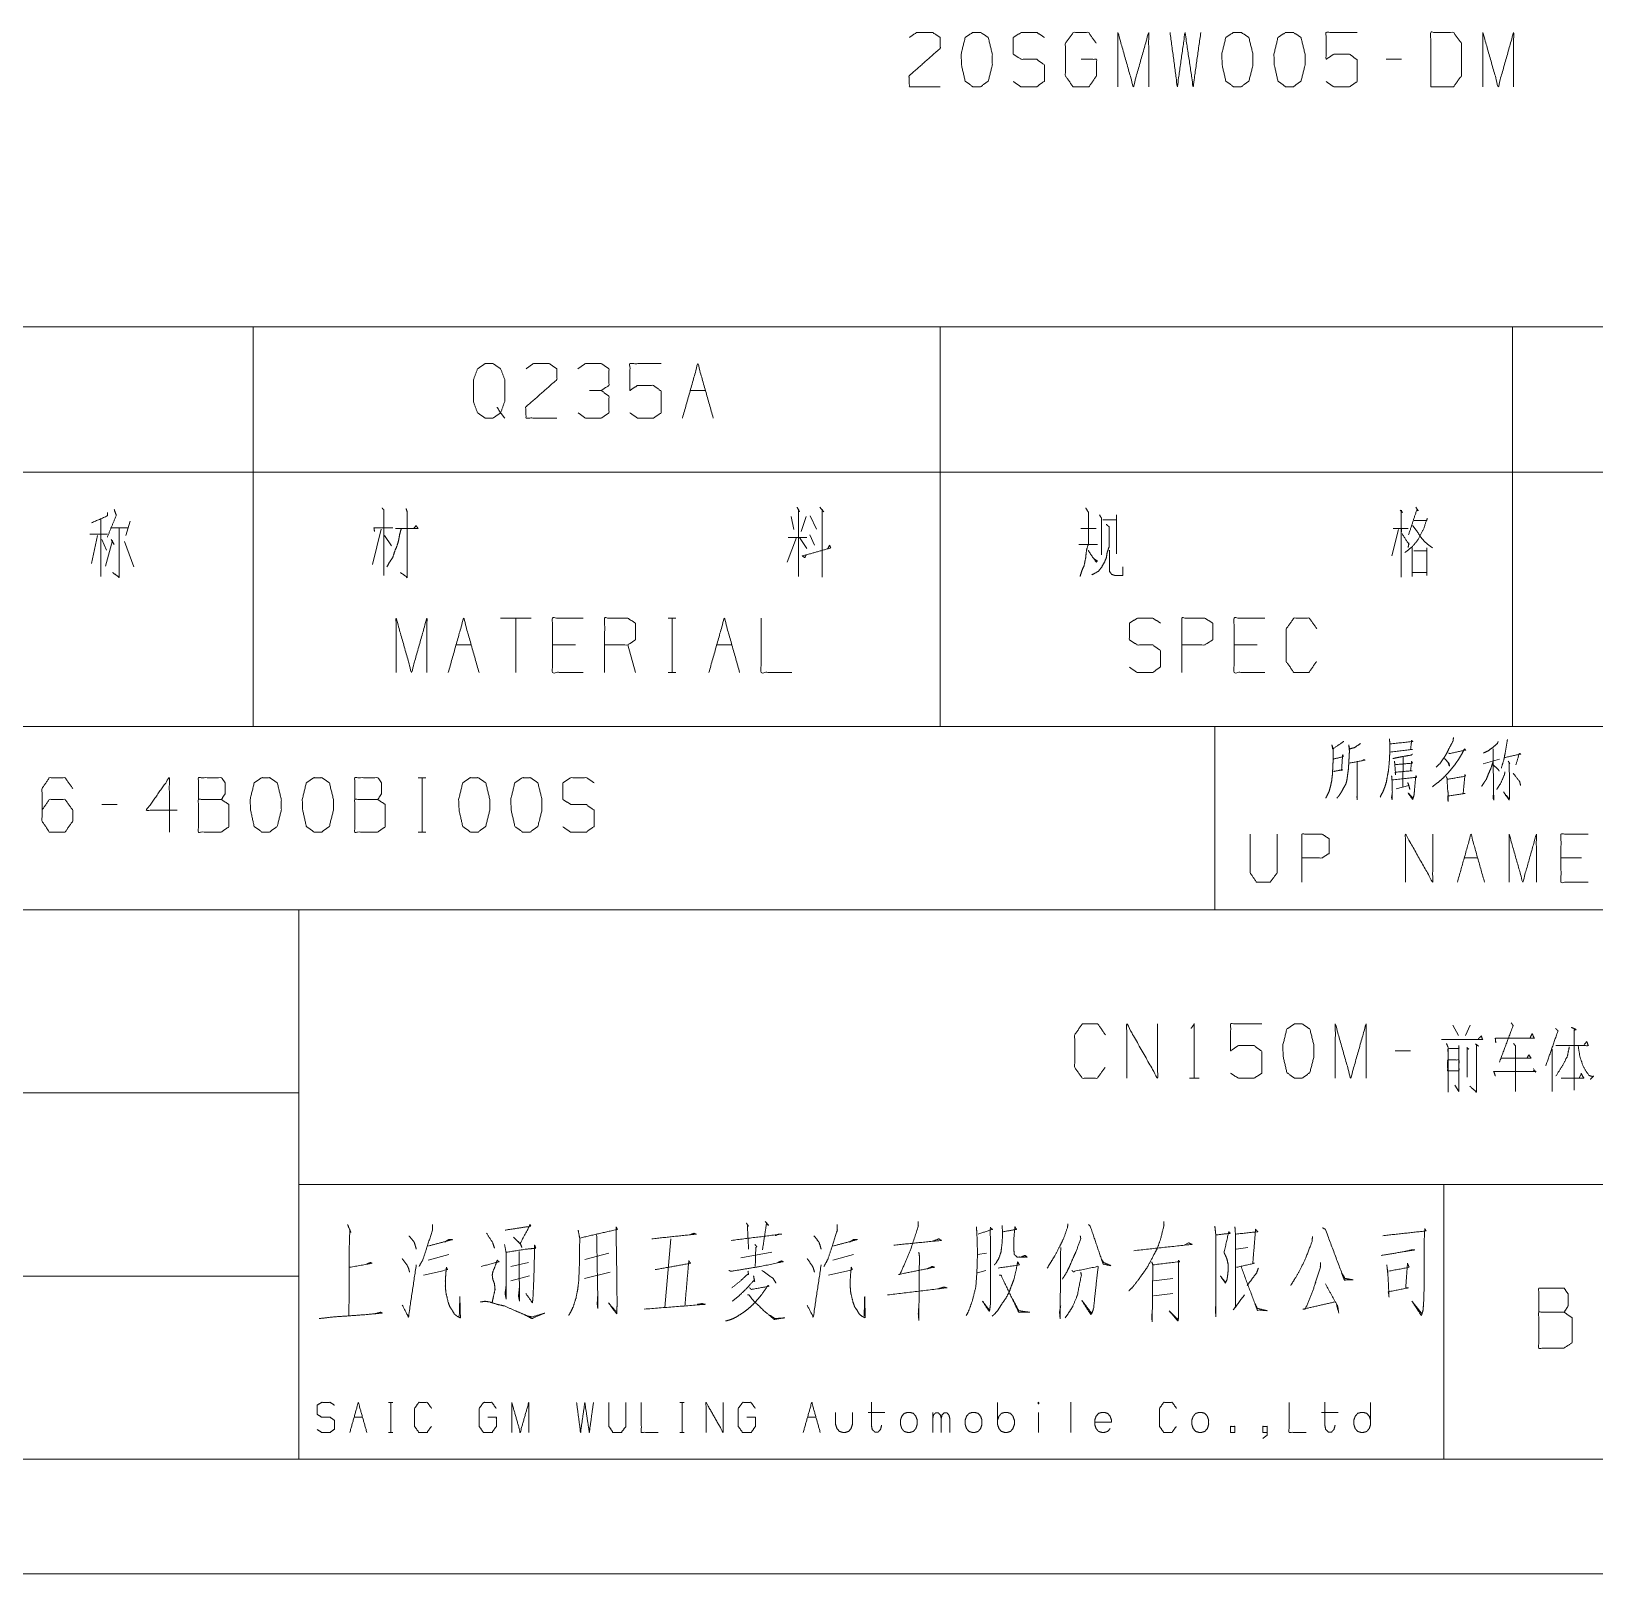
# Paper-space layout 'SHT2' of a CAD drawing. Header units: millimetres. Extents: x 0 to 420, y 0 to 297.
# Drawn here: x 273.3 to 341.6, y 0 to 67.4 of the extents above; entities that cross this region are included whole.
import ezdxf

# ---------------------------------------------------------------- set-up
doc = ezdxf.new("R2010")
doc.units = ezdxf.units.MM
doc.layers.add('101', color=7, linetype='Continuous', true_color=0xffffff)

psp = doc.layouts.new('SHT2')

# ---------------------------------------------------------------- linework, layer by layer
at = {"layer": '101', "color": 72, "linetype": 'Continuous', "lineweight": 18}
for p, q in [((333.158, 66.142), (332.486, 66.142)), ((243, 54.463), (283, 54.463)), ((283, 54.463), (313, 54.463)), ((283, 54.463), (283, 48.113)), ((313, 54.463), (338, 54.463)), ((313, 54.463), (313, 48.113)), ((338, 54.463), (368, 54.463)), ((338, 54.463), (338, 48.113)), ((302.087, 51.675), (302.759, 51.675)), ((243, 48.113), (283, 48.113)), ((283, 48.113), (313, 48.113)), ((283, 48.113), (283, 37)), ((313, 48.113), (313, 37)), ((313, 48.113), (338, 48.113)), ((338, 48.113), (338, 37)), ((338, 48.113), (368, 48.113)), ((276.355, 46.075), (276.355, 43.55)), ((277.627, 45.975), (277.45, 45.35)), ((306.495, 46.175), (306.618, 45.6)), ((307.149, 46.175), (306.936, 45.525)), ((307.325, 46.2), (307.608, 45.625)), ((320.102, 46.025), (320.703, 46.025)), ((320.703, 46.25), (320.703, 44.55)), ((275.877, 45.4), (276.637, 45.4)), ((276.213, 45.35), (275.948, 44.125)), ((276.39, 45.175), (276.602, 44.7)), ((276.867, 45.125), (276.549, 44)), ((276.779, 45.675), (277.557, 45.675)), ((276.796, 45.175), (276.938, 44.95)), ((277.38, 45.075), (277.786, 43.975)), ((288.601, 45.625), (288.212, 44.075)), ((288.742, 45.35), (289.043, 44.9)), ((306.724, 45.25), (306.318, 44.175)), ((306.371, 45.25), (307.184, 45.25)), ((306.866, 45.25), (307.184, 44.775)), ((307.308, 45.375), (307.52, 44.925)), ((319.147, 45.65), (319.819, 45.65)), ((333.018, 45.6), (332.735, 44.45)), ((319.059, 44.95), (319.872, 44.95)), ((295.143, 41.737), (293.8, 41.737)), ((294.472, 41.737), (294.472, 39.362)), ((301.124, 41.737), (301.46, 41.737)), ((301.301, 41.737), (301.301, 39.362)), ((291.859, 40.563), (292.531, 40.563)), ((297.084, 40.563), (296.076, 40.563)), ((299.696, 39.362), (299.36, 40.563)), ((303.242, 40.563), (303.913, 40.563)), ((326.847, 40.563), (325.839, 40.563)), ((301.124, 39.362), (301.46, 39.362)), ((243, 37), (283, 37)), ((283, 37), (313, 37)), ((313, 37), (338, 37)), ((338, 37), (368, 37)), ((333.22, 35.666), (333.204, 34.364)), ((336.715, 35.379), (337.433, 35.578)), ((290.214, 34.767), (290.55, 34.767)), ((290.391, 34.767), (290.391, 32.392)), ((332.923, 34.275), (333.469, 34.43)), ((277.068, 33.592), (276.396, 33.592)), ((290.214, 32.392), (290.55, 32.392)), ((335.887, 31.261), (336.48, 31.261)), ((341.006, 31.261), (340.116, 31.261)), ((335.397, 23.964), (335.645, 23.514)), ((336.157, 23.964), (335.945, 23.514)), ((333.545, 22.839), (332.873, 22.839)), ((339.738, 22.914), (339.738, 21.064)), ((338.999, 21.889), (338.911, 22.064)), ((323.891, 21.639), (324.315, 21.639)), ((335.486, 21.339), (335.662, 21.064)), ((340.993, 21.839), (340.905, 21.639)), ((301.247, 14.626), (300.979, 11.625)), ((323.853, 14.454), (323.658, 14.35)), ((290.64, 13.695), (291.542, 13.936)), ((298.541, 14.005), (297.492, 13.729)), ((304.295, 13.798), (305.661, 14.04)), ((308.319, 13.695), (309.221, 13.936)), ((315.025, 14.005), (314.635, 13.936)), ((326.437, 14.247), (325.925, 14.178)), ((294.249, 13.419), (295.029, 13.591)), ((294.249, 12.798), (295.078, 13.005)), ((297.467, 12.901), (298.589, 13.177)), ((315, 13.246), (314.635, 13.143)), ((323.17, 12.901), (322.316, 12.798)), ((322.316, 12.142), (323.17, 12.246)), ((287.411, 6.836), (287.781, 6.836)), ((288.913, 7.485), (289.098, 7.485)), ((289.01, 7.485), (289.01, 6.174)), ((301.642, 7.485), (301.827, 7.485)), ((301.74, 7.485), (301.74, 6.174)), ((307.212, 6.836), (307.582, 6.836)), ((309.855, 7.043), (310.587, 7.043)), ((312.684, 6.174), (312.684, 7.043)), ((315.512, 6.519), (315.512, 7.485)), ((317.297, 7.043), (317.297, 6.174)), ((318.712, 7.499), (318.712, 6.174)), ((329.656, 7.043), (330.387, 7.043)), ((288.913, 6.174), (289.098, 6.174)), ((301.642, 6.174), (301.827, 6.174))]:
    psp.add_line(p, q, dxfattribs=at)
at = {"layer": '101', "color": 133, "linetype": 'Continuous', "lineweight": 18}
for p, q in [((235, 37), (415, 37)), ((325, 37), (325, 29)), ((235, 29), (415, 29)), ((285, 29), (285, 5)), ((235, 21), (285, 21)), ((285, 17), (394, 17)), ((335, 17), (335, 5)), ((235, 13), (285, 13)), ((25, 5), (415, 5)), ((235, 5), (415, 5)), ((0, 0), (420, 0))]:
    psp.add_line(p, q, dxfattribs=at)
at = {"layer": '101', "color": 72, "linetype": 'Continuous', "lineweight": 18}
for points, knots in [([(311.662, 67.092), (311.98, 67.317), (312.669, 67.317), (313.005, 67.092), (313.005, 66.617), (311.644, 65.417), (311.662, 64.942), (313.005, 64.942)], [0, 0, 0.069691, 0.192976, 0.265274, 0.350227, 0.67474, 0.759752, 1, 1]), ([(314.769, 64.942), (315.105, 65.192), (315.282, 65.892), (315.282, 66.367), (315.105, 67.092), (314.769, 67.317), (314.433, 67.317), (314.097, 67.092), (313.921, 66.367), (313.938, 65.892), (314.097, 65.192), (314.433, 64.942), (314.769, 64.942)], [0, 0, 0.067524, 0.18397, 0.260583, 0.380943, 0.446139, 0.500306, 0.565503, 0.685862, 0.762528, 0.878309, 0.945833, 1, 1]), ([(316.197, 65.167), (316.533, 64.942), (317.222, 64.942), (317.558, 65.192), (317.558, 65.892), (317.222, 66.142), (316.551, 66.142), (316.197, 66.367), (316.197, 67.092), (316.551, 67.317), (317.222, 67.317), (317.558, 67.092)], [0, 0, 0.068037, 0.184056, 0.254519, 0.372335, 0.442798, 0.555842, 0.62637, 0.748394, 0.818922, 0.931966, 1, 1]), ([(319.163, 66.142), (319.835, 66.142), (319.835, 65.417), (319.499, 64.942), (318.809, 64.942), (318.474, 65.417), (318.474, 66.842), (318.827, 67.317), (319.481, 67.317), (319.817, 66.842)], [0, 0, 0.103295, 0.214796, 0.30426, 0.410274, 0.49974, 0.718896, 0.809958, 0.910535, 1, 1]), ([(320.768, 64.942), (320.768, 67.317), (321.439, 64.942), (322.111, 67.317), (322.111, 64.942)], [0, 0, 0.245192, 0.5, 0.754808, 1, 1]), ([(323.044, 67.317), (323.362, 64.942), (323.698, 67.317), (324.052, 64.942), (324.388, 67.317)], [0, 0, 0.249745, 0.499742, 0.750003, 1, 1]), ([(326.151, 64.942), (326.487, 65.192), (326.664, 65.892), (326.664, 66.367), (326.487, 67.092), (326.151, 67.317), (325.816, 67.317), (325.48, 67.092), (325.303, 66.367), (325.321, 65.892), (325.48, 65.192), (325.816, 64.942), (326.151, 64.942)], [0, 0, 0.067524, 0.18397, 0.260583, 0.380943, 0.446139, 0.500306, 0.565503, 0.685862, 0.762528, 0.878309, 0.945833, 1, 1]), ([(328.428, 64.942), (328.764, 65.192), (328.94, 65.892), (328.94, 66.367), (328.764, 67.092), (328.428, 67.317), (328.092, 67.317), (327.756, 67.092), (327.579, 66.367), (327.597, 65.892), (327.756, 65.192), (328.092, 64.942), (328.428, 64.942)], [0, 0, 0.067524, 0.18397, 0.260583, 0.380943, 0.446139, 0.500306, 0.565503, 0.685862, 0.762528, 0.878309, 0.945833, 1, 1]), ([(329.856, 65.167), (330.192, 64.942), (330.881, 64.942), (331.217, 65.167), (331.217, 66.117), (330.881, 66.367), (330.192, 66.367), (329.856, 66.142), (329.856, 67.317), (331.217, 67.317)], [0, 0, 0.062229, 0.168345, 0.230571, 0.376816, 0.441264, 0.547379, 0.609609, 0.79049, 1, 1]), ([(334.427, 64.942), (335.416, 64.942), (335.77, 65.417), (335.77, 66.842), (335.416, 67.317), (334.427, 67.317), (334.427, 64.942)], [0, 0, 0.142134, 0.22716, 0.43179, 0.516817, 0.658951, 1, 1]), ([(336.703, 64.942), (336.703, 67.317), (337.375, 64.942), (338.046, 67.317), (338.046, 64.942)], [0, 0, 0.245192, 0.5, 0.754808, 1, 1]), ([(293.653, 50.95), (293.812, 50.7), (293.476, 50.475), (293.14, 50.475), (292.804, 50.7), (292.628, 51.175), (292.628, 52.15), (292.804, 52.625), (293.14, 52.85), (293.476, 52.85), (293.812, 52.625), (293.989, 52.15), (293.989, 51.2), (293.812, 50.7), (293.989, 50.475)], [0, 0, 0.043279, 0.102317, 0.151367, 0.210407, 0.284429, 0.426831, 0.500853, 0.559894, 0.608944, 0.667982, 0.742004, 0.880755, 0.958211, 1, 1]), ([(294.922, 52.625), (295.24, 52.85), (295.929, 52.85), (296.265, 52.625), (296.265, 52.15), (294.904, 50.95), (294.922, 50.475), (296.265, 50.475)], [0, 0, 0.069691, 0.192979, 0.265274, 0.350227, 0.674741, 0.759752, 1, 1]), ([(298.206, 51.675), (298.542, 51.9), (298.542, 52.625), (298.206, 52.85), (297.516, 52.85), (297.181, 52.625)], [0, 0, 0.153872, 0.429851, 0.583723, 0.846122, 1, 1]), ([(299.457, 50.7), (299.793, 50.475), (300.482, 50.475), (300.818, 50.7), (300.818, 51.65), (300.482, 51.9), (299.793, 51.9), (299.457, 51.675), (299.457, 52.85), (300.818, 52.85)], [0, 0, 0.062229, 0.168345, 0.230571, 0.376816, 0.441264, 0.547379, 0.609609, 0.79049, 1, 1]), ([(297.198, 50.7), (297.516, 50.475), (298.206, 50.475), (298.542, 50.7), (298.542, 51.425), (298.206, 51.675), (297.693, 51.675)], [0, 0, 0.124123, 0.34369, 0.472445, 0.703376, 0.836727, 1, 1]), ([(276.938, 46.475), (277.026, 46.225), (276.637, 45.275)], [0, 0, 0.205285, 1, 1]), ([(288.636, 46.55), (288.707, 46.45), (288.707, 43.6)], [0, 0, 0.041199, 1, 1]), ([(289.679, 46.525), (289.732, 46.375), (289.732, 43.525), (289.432, 43.725)], [0, 0, 0.047209, 0.892896, 1, 1]), ([(306.76, 46.575), (306.866, 46.375), (306.813, 46.45), (306.813, 43.55)], [0, 0, 0.070344, 0.098885, 1, 1]), ([(307.75, 46.575), (307.926, 46.375), (307.856, 46.45), (307.856, 43.525)], [0, 0, 0.081006, 0.11229, 1, 1]), ([(319.359, 46.55), (319.483, 46.35), (319.483, 45), (319.395, 44.7), (319.359, 44.375), (319.289, 44.025), (319.2, 43.825), (319.112, 43.55)], [0, 0, 0.076125, 0.513098, 0.614331, 0.720148, 0.835726, 0.906504, 1, 1]), ([(333.089, 46.45), (333.195, 46.35), (333.142, 46.425), (333.142, 43.525), (333.142, 45.65), (332.788, 45.65), (333.442, 45.65)], [0, 0, 0.023247, 0.037896, 0.500409, 0.839319, 0.895699, 1, 1]), ([(333.778, 46.575), (333.884, 46.425), (333.814, 46.45), (333.46, 45.375)], [0, 0, 0.132126, 0.186059, 1, 1]), ([(276.637, 46.35), (276.637, 46.2), (275.948, 45.9)], [0, 0, 0.166335, 1, 1]), ([(289.22, 45.65), (290.209, 45.65), (290.121, 45.775), (290.015, 45.65)], [0, 0, 0.757413, 0.874554, 1, 1]), ([(320.261, 45.825), (320.385, 45.725), (320.385, 44.85), (320.296, 44.6), (320.261, 44.375), (320.19, 44.2), (320.049, 43.95), (319.907, 43.775), (319.624, 43.625)], [0, 0, 0.062435, 0.405831, 0.509895, 0.599279, 0.673351, 0.786072, 0.874364, 1, 1]), ([(319.96, 46.25), (320.049, 46.1), (320.049, 44.5)], [0, 0, 0.098129, 1, 1]), ([(333.708, 46), (334.255, 46), (334.273, 46.1), (334.114, 45.625), (333.884, 45.175), (333.619, 44.85), (333.301, 44.6)], [0, 0, 0.220966, 0.26192, 0.463932, 0.667691, 0.836831, 1, 1]), ([(333.637, 45.775), (333.814, 45.55), (334.008, 45.25), (334.185, 45.05), (334.503, 44.8)], [0, 0, 0.21756, 0.48939, 0.692342, 1, 1]), ([(277.15, 45.675), (277.15, 43.525), (276.867, 43.725)], [0, 0, 0.861245, 1, 1]), ([(288.3, 45.525), (288.283, 45.675), (289.096, 45.675)], [0, 0, 0.156667, 1, 1]), ([(289.467, 45.625), (289.396, 45.375), (289.361, 45.15), (289.29, 44.9), (289.184, 44.65), (289.096, 44.375), (288.954, 44.175), (288.848, 43.975)], [0, 0, 0.146031, 0.274053, 0.420084, 0.572724, 0.735083, 0.872755, 1, 1]), ([(333.177, 45.425), (333.478, 44.95), (333.478, 45.025), (333.442, 44.825)], [0, 0, 0.668993, 0.75826, 1, 1]), ([(307.149, 44.5), (307.096, 44.375), (306.989, 44.45), (308.227, 44.8), (308.174, 44.925), (308.103, 44.775)], [0, 0, 0.073272, 0.143369, 0.837239, 0.91051, 1, 1]), ([(319.465, 44.7), (319.819, 44.175), (319.872, 44.225), (319.731, 44.325)], [0, 0, 0.720064, 0.802978, 1, 1]), ([(320.402, 44.7), (320.402, 43.775), (320.491, 43.65), (320.632, 43.6), (320.985, 43.6), (320.985, 43.975)], [0, 0, 0.472764, 0.551003, 0.627661, 0.808338, 1, 1]), ([(333.619, 44.8), (333.619, 43.55), (333.619, 43.725), (334.255, 43.725), (334.255, 43.6), (334.255, 44.8), (334.255, 44.675), (333.69, 44.675)], [0, 0, 0.306605, 0.34953, 0.505604, 0.536265, 0.830605, 0.861265, 1, 1]), ([(289.247, 39.362), (289.247, 41.737), (289.919, 39.362), (290.59, 41.737), (290.59, 39.362)], [0, 0, 0.245192, 0.5, 0.754808, 1, 1]), ([(297.42, 39.362), (296.076, 39.362), (296.076, 41.737), (297.42, 41.737)], [0, 0, 0.26539, 0.73461, 1, 1]), ([(298.353, 39.362), (298.353, 41.737), (299.36, 41.737), (299.696, 41.513), (299.696, 40.788), (299.36, 40.563), (298.353, 40.563)], [0, 0, 0.400952, 0.571034, 0.639278, 0.761674, 0.829918, 1, 1]), ([(305.182, 41.737), (305.182, 39.362), (306.526, 39.362)], [0, 0, 0.638733, 1, 1]), ([(321.269, 39.588), (321.604, 39.362), (322.294, 39.362), (322.63, 39.613), (322.63, 40.313), (322.294, 40.563), (321.622, 40.563), (321.269, 40.788), (321.269, 41.513), (321.622, 41.737), (322.294, 41.737), (322.63, 41.513)], [0, 0, 0.068037, 0.184055, 0.25452, 0.372335, 0.4428, 0.555844, 0.626371, 0.748393, 0.81892, 0.931964, 1, 1]), ([(323.563, 39.362), (323.563, 41.737), (324.57, 41.737), (324.906, 41.513), (324.906, 40.788), (324.553, 40.563), (323.563, 40.563)], [0, 0, 0.401147, 0.571311, 0.639588, 0.762044, 0.832821, 1, 1]), ([(327.183, 39.362), (325.839, 39.362), (325.839, 41.737), (327.183, 41.737)], [0, 0, 0.26539, 0.73461, 1, 1]), ([(329.441, 39.838), (329.106, 39.362), (328.452, 39.362), (328.116, 39.838), (328.116, 41.263), (328.452, 41.737), (329.123, 41.737), (329.459, 41.263)], [0, 0, 0.114568, 0.243366, 0.357936, 0.638584, 0.753154, 0.885433, 1, 1]), ([(330.629, 36.351), (330.566, 36.307), (330.145, 36.02), (330.114, 36.196), (330.161, 36.02), (330.161, 35.446), (330.145, 35.092), (330.129, 34.849), (330.098, 34.606), (330.051, 34.386), (329.989, 34.165), (329.911, 34.01), (329.848, 33.878)], [0, 0, 0.024363, 0.186803, 0.243942, 0.302154, 0.485024, 0.597668, 0.675195, 0.753199, 0.825098, 0.89819, 0.953346, 1, 1]), ([(331.363, 36.262), (331.113, 36.086), (330.879, 36.02), (330.847, 36.196), (330.879, 35.931), (330.863, 35.666), (330.847, 35.379), (330.832, 35.136), (330.801, 34.916), (330.769, 34.673), (330.723, 34.496), (330.645, 34.364), (330.566, 34.209), (330.488, 34.077), (330.41, 33.966), (330.332, 33.878)], [0, 0, 0.096319, 0.172937, 0.229415, 0.313416, 0.396985, 0.487495, 0.564125, 0.634336, 0.711437, 0.768975, 0.817388, 0.871906, 0.920319, 0.962889, 1, 1]), ([(332.626, 36.461), (332.642, 36.262), (332.642, 35.909), (332.626, 35.578), (332.611, 35.357), (332.58, 35.07), (332.533, 34.827), (332.486, 34.562), (332.424, 34.364), (332.346, 34.165), (332.221, 33.922)], [0, 0, 0.076503, 0.212087, 0.33934, 0.424292, 0.535105, 0.630037, 0.733301, 0.813245, 0.895183, 1, 1]), ([(332.673, 36.24), (333.641, 36.351), (333.594, 36.395), (333.548, 35.998), (333.626, 35.998), (332.658, 35.887)], [0, 0, 0.39108, 0.416924, 0.577585, 0.60892, 1, 1]), ([(335.42, 36.527), (335.405, 36.373), (335.217, 36.02), (335.108, 35.799), (334.983, 35.6), (334.827, 35.379), (334.671, 35.225)], [0, 0, 0.101774, 0.363754, 0.525154, 0.678922, 0.85608, 1, 1]), ([(337.371, 36.351), (337.34, 36.262), (337.137, 36.086), (336.918, 35.931), (336.731, 35.843)], [0, 0, 0.111856, 0.433088, 0.752703, 1, 1]), ([(337.777, 36.439), (337.761, 36.329), (337.683, 35.865), (337.621, 35.556), (337.511, 35.181)], [0, 0, 0.086565, 0.451629, 0.696477, 1, 1]), ([(330.192, 35.026), (330.223, 35.048), (330.582, 35.114), (330.535, 35.092), (330.582, 35.777), (330.613, 35.688), (330.176, 35.578)], [0, 0, 0.022681, 0.239273, 0.269981, 0.676983, 0.732557, 1, 1]), ([(330.863, 35.401), (331.566, 35.534), (331.519, 35.556), (331.441, 35.512)], [0, 0, 0.834819, 0.895271, 1, 1]), ([(333.626, 35.799), (333.579, 35.755), (333.188, 35.688), (332.97, 35.644), (332.767, 35.6)], [0, 0, 0.07226, 0.516589, 0.766867, 1, 1]), ([(335.202, 35.843), (335.248, 35.821), (335.951, 35.975), (335.904, 36.02), (335.779, 35.799), (335.639, 35.556), (335.498, 35.357), (335.342, 35.158), (335.17, 34.96), (334.983, 34.761), (334.78, 34.584), (334.624, 34.474), (334.499, 34.364)], [0, 0, 0.017093, 0.254607, 0.275864, 0.359629, 0.452278, 0.53264, 0.616084, 0.70281, 0.792986, 0.881828, 0.944963, 1, 1]), ([(335.03, 35.6), (335.061, 35.578), (335.233, 35.379), (335.248, 35.269), (335.186, 35.423)], [0, 0, 0.066028, 0.519581, 0.712132, 1, 1]), ([(337.152, 36.02), (337.168, 34.275), (337.184, 33.79), (337.152, 33.878), (337.168, 34.077)], [0, 0, 0.691283, 0.883884, 0.921006, 1, 1]), ([(337.652, 35.644), (338.354, 35.799), (338.292, 35.821), (338.151, 35.335)], [0, 0, 0.557066, 0.608364, 1, 1]), ([(331.222, 35.446), (331.222, 33.812), (331.207, 33.922), (331.222, 34.099)], [0, 0, 0.849783, 0.907772, 1, 1]), ([(332.72, 34.849), (332.736, 34.651), (332.751, 34.143), (332.736, 33.812), (332.72, 33.9), (332.751, 34.121)], [0, 0, 0.147471, 0.523364, 0.768667, 0.835021, 1, 1]), ([(332.751, 34.673), (333.813, 34.783), (333.782, 34.849), (333.766, 34.739), (333.719, 34.231), (333.704, 34.032), (333.641, 33.812), (333.438, 34.099), (333.657, 33.878)], [0, 0, 0.374083, 0.399749, 0.43883, 0.61759, 0.687458, 0.767887, 0.891105, 1, 1]), ([(332.845, 35.49), (332.861, 35.335), (332.892, 34.894), (332.876, 35.004), (333.61, 35.07), (333.548, 35.07), (333.594, 35.468), (333.626, 35.401), (332.861, 35.335)], [0, 0, 0.056492, 0.217482, 0.258029, 0.525926, 0.548635, 0.694164, 0.720796, 1, 1]), ([(335.108, 34.805), (335.139, 34.739), (335.17, 34.187), (335.186, 34.121), (335.186, 33.723), (335.17, 33.9), (335.17, 33.966), (335.935, 34.077), (335.842, 34.077), (335.92, 34.894), (335.951, 34.849), (335.904, 34.827), (335.155, 34.695)], [0, 0, 0.018828, 0.160986, 0.178485, 0.280676, 0.326272, 0.343303, 0.542024, 0.566111, 0.777126, 0.791033, 0.804348, 1, 1]), ([(337.152, 35.468), (337.059, 35.181), (336.949, 34.938), (336.856, 34.695), (336.762, 34.562), (336.653, 34.386)], [0, 0, 0.251918, 0.474135, 0.691326, 0.826694, 1, 1]), ([(337.168, 35.313), (337.371, 35.136), (337.418, 35.048)], [0, 0, 0.729109, 1, 1]), ([(337.668, 35.026), (337.652, 34.916), (337.48, 34.518), (337.309, 34.253)], [0, 0, 0.129619, 0.632946, 1, 1]), ([(337.808, 35.49), (337.886, 35.379), (337.855, 35.401), (337.87, 34.231), (337.87, 33.944), (337.855, 33.79), (337.605, 34.143), (337.855, 33.834)], [0, 0, 0.051678, 0.066298, 0.513635, 0.623349, 0.682727, 0.848098, 1, 1]), ([(338.027, 34.96), (338.308, 34.606), (338.354, 34.43)], [0, 0, 0.711821, 1, 1]), ([(273.784, 33.342), (274.102, 33.817), (274.791, 33.817), (275.127, 33.342), (275.127, 32.867), (274.791, 32.392), (274.102, 32.392), (273.784, 32.867), (273.784, 34.292), (274.102, 34.767), (274.791, 34.767), (275.127, 34.292)], [0, 0, 0.076964, 0.169761, 0.248073, 0.312018, 0.390331, 0.483128, 0.560092, 0.751926, 0.82889, 0.921687, 1, 1]), ([(279.68, 33.342), (278.337, 33.342), (279.344, 34.767), (279.344, 32.392)], [0, 0, 0.245869, 0.565294, 1, 1]), ([(280.613, 33.817), (280.613, 34.767), (281.621, 34.767), (281.78, 34.542), (281.78, 34.067), (281.621, 33.817), (280.613, 33.817), (280.613, 32.392), (281.603, 32.392), (281.939, 32.617), (281.939, 33.592), (281.621, 33.817)], [0, 0, 0.115917, 0.238848, 0.27247, 0.330428, 0.366583, 0.489514, 0.66339, 0.784164, 0.833487, 0.952454, 1, 1]), ([(283.72, 32.392), (284.056, 32.642), (284.233, 33.342), (284.233, 33.817), (284.056, 34.542), (283.72, 34.767), (283.385, 34.767), (283.049, 34.542), (282.872, 33.817), (282.89, 33.342), (283.049, 32.642), (283.385, 32.392), (283.72, 32.392)], [0, 0, 0.067527, 0.183972, 0.260584, 0.380943, 0.446142, 0.500305, 0.565505, 0.685864, 0.762529, 0.87831, 0.945837, 1, 1]), ([(285.997, 32.392), (286.333, 32.642), (286.51, 33.342), (286.51, 33.817), (286.333, 34.542), (285.997, 34.767), (285.661, 34.767), (285.325, 34.542), (285.149, 33.817), (285.166, 33.342), (285.325, 32.642), (285.661, 32.392), (285.997, 32.392)], [0, 0, 0.067527, 0.183973, 0.260584, 0.380944, 0.446143, 0.500306, 0.565505, 0.685864, 0.762529, 0.87831, 0.945837, 1, 1]), ([(287.443, 33.817), (287.443, 34.767), (288.45, 34.767), (288.609, 34.542), (288.609, 34.067), (288.45, 33.817), (287.443, 33.817), (287.443, 32.392), (288.433, 32.392), (288.768, 32.617), (288.768, 33.592), (288.45, 33.817)], [0, 0, 0.115917, 0.238846, 0.272469, 0.330427, 0.366584, 0.489512, 0.663388, 0.78416, 0.833485, 0.952452, 1, 1]), ([(292.826, 32.392), (293.162, 32.642), (293.339, 33.342), (293.339, 33.817), (293.162, 34.542), (292.826, 34.767), (292.491, 34.767), (292.155, 34.542), (291.978, 33.817), (291.996, 33.342), (292.155, 32.642), (292.491, 32.392), (292.826, 32.392)], [0, 0, 0.067524, 0.183971, 0.260583, 0.380942, 0.446139, 0.500306, 0.565503, 0.685862, 0.762528, 0.878309, 0.945833, 1, 1]), ([(295.103, 32.392), (295.439, 32.642), (295.615, 33.342), (295.615, 33.817), (295.439, 34.542), (295.103, 34.767), (294.767, 34.767), (294.431, 34.542), (294.254, 33.817), (294.272, 33.342), (294.431, 32.642), (294.767, 32.392), (295.103, 32.392)], [0, 0, 0.067527, 0.183972, 0.260584, 0.380943, 0.446142, 0.500305, 0.565505, 0.685864, 0.762529, 0.87831, 0.945837, 1, 1]), ([(296.531, 32.617), (296.867, 32.392), (297.556, 32.392), (297.892, 32.642), (297.892, 33.342), (297.556, 33.592), (296.884, 33.592), (296.531, 33.817), (296.531, 34.542), (296.884, 34.767), (297.556, 34.767), (297.892, 34.542)], [0, 0, 0.068037, 0.184054, 0.25452, 0.372335, 0.4428, 0.555843, 0.62637, 0.748393, 0.81892, 0.931963, 1, 1]), ([(333.423, 34.562), (333.485, 34.386), (333.516, 34.253)], [0, 0, 0.579215, 1, 1]), ([(326.539, 32.299), (326.539, 30.621), (326.82, 30.202), (327.413, 30.202), (327.725, 30.621), (327.725, 32.299)], [0, 0, 0.337151, 0.438599, 0.557782, 0.662849, 1, 1]), ([(328.802, 30.202), (328.802, 32.299), (329.691, 32.299), (329.988, 32.1), (329.988, 31.46), (329.676, 31.261), (328.802, 31.261)], [0, 0, 0.401145, 0.571312, 0.639588, 0.762043, 0.832818, 1, 1]), ([(333.328, 30.202), (333.328, 32.299), (334.514, 30.202), (334.514, 32.299)], [0, 0, 0.317574, 0.682426, 1, 1]), ([(337.853, 30.202), (337.853, 32.299), (338.447, 30.202), (339.04, 32.299), (339.04, 30.202)], [0, 0, 0.245192, 0.5, 0.754808, 1, 1]), ([(341.303, 30.202), (340.116, 30.202), (340.116, 32.299), (341.303, 32.299)], [0, 0, 0.265389, 0.734611, 1, 1]), ([(320.204, 22.114), (319.868, 21.639), (319.214, 21.639), (318.879, 22.114), (318.879, 23.539), (319.214, 24.014), (319.886, 24.014), (320.222, 23.539)], [0, 0, 0.114567, 0.243366, 0.357935, 0.638584, 0.753154, 0.885433, 1, 1]), ([(321.155, 21.639), (321.155, 24.014), (322.498, 21.639), (322.498, 24.014)], [0, 0, 0.317574, 0.682426, 1, 1]), ([(323.962, 23.814), (324.103, 24.014), (324.103, 21.639)], [0, 0, 0.093491, 1, 1]), ([(325.69, 21.864), (326.026, 21.639), (326.715, 21.639), (327.051, 21.864), (327.051, 22.814), (326.715, 23.064), (326.026, 23.064), (325.69, 22.839), (325.69, 24.014), (327.051, 24.014)], [0, 0, 0.062227, 0.168342, 0.230571, 0.376816, 0.441267, 0.547382, 0.609609, 0.79049, 1, 1]), ([(328.815, 21.639), (329.151, 21.889), (329.328, 22.589), (329.328, 23.064), (329.151, 23.789), (328.815, 24.014), (328.479, 24.014), (328.144, 23.789), (327.967, 23.064), (327.984, 22.589), (328.144, 21.889), (328.479, 21.639), (328.815, 21.639)], [0, 0, 0.067524, 0.183971, 0.260583, 0.380943, 0.446139, 0.500306, 0.565503, 0.685862, 0.762528, 0.878309, 0.945833, 1, 1]), ([(330.261, 21.639), (330.261, 24.014), (330.933, 21.639), (331.604, 24.014), (331.604, 21.639)], [0, 0, 0.245192, 0.5, 0.754808, 1, 1]), ([(337.939, 24.064), (338.027, 23.939), (337.426, 22.339)], [0, 0, 0.082204, 1, 1]), ([(334.902, 23.339), (336.687, 23.339), (336.634, 23.489), (336.511, 23.364)], [0, 0, 0.842002, 0.917042, 1, 1]), ([(337.267, 23.189), (337.249, 23.389), (338.946, 23.389), (338.858, 23.589), (338.769, 23.414)], [0, 0, 0.086832, 0.820653, 0.915215, 1, 1]), ([(339.879, 23.814), (339.985, 23.714), (339.455, 22.189)], [0, 0, 0.082808, 1, 1]), ([(339.897, 23.064), (341.311, 23.064), (341.24, 23.239), (341.134, 23.114)], [0, 0, 0.800374, 0.907208, 1, 1]), ([(340.569, 23.864), (340.781, 23.764), (340.692, 23.739), (340.692, 21.114)], [0, 0, 0.079453, 0.110576, 1, 1]), ([(335.114, 23.164), (335.185, 22.989), (335.185, 21.039), (335.185, 22.939), (335.662, 22.939), (335.662, 23.064), (335.662, 21.064), (335.662, 22.439), (335.167, 22.439), (335.167, 21.964), (335.645, 21.964)], [0, 0, 0.019945, 0.226008, 0.426787, 0.477219, 0.490428, 0.701775, 0.847076, 0.899376, 0.94957, 1, 1]), ([(335.998, 22.989), (336.086, 22.914), (336.016, 22.939), (336.016, 21.689)], [0, 0, 0.080439, 0.132479, 1, 1]), ([(336.387, 23.139), (336.511, 23.039), (336.422, 23.114), (336.422, 21.039), (336.139, 21.289)], [0, 0, 0.058325, 0.10082, 0.861608, 1, 1]), ([(337.497, 22.514), (338.805, 22.514), (338.716, 22.664), (338.628, 22.514)], [0, 0, 0.789755, 0.894881, 1, 1]), ([(338.045, 23.164), (338.133, 23.039), (338.133, 21.064)], [0, 0, 0.071939, 1, 1]), ([(340.48, 23.014), (340.392, 22.589), (340.162, 22.164), (339.897, 21.739)], [0, 0, 0.306097, 0.64678, 1, 1]), ([(340.869, 23.039), (340.94, 22.589), (341.081, 22.164), (341.329, 21.764), (341.488, 21.714), (341.541, 21.739), (341.399, 21.589)], [0, 0, 0.252323, 0.500431, 0.760972, 0.853341, 0.885811, 1, 1]), ([(337.249, 21.739), (337.179, 21.939), (339.017, 21.939), (338.911, 21.989)], [0, 0, 0.097866, 0.945905, 1, 1]), ([(340.127, 21.639), (341.117, 21.639), (340.993, 21.864)], [0, 0, 0.794012, 1, 1]), ([(287.128, 15.247), (287.274, 14.902), (287.226, 15.006), (287.201, 14.281), (287.201, 12.246), (287.177, 11.28)], [0, 0, 0.088891, 0.116032, 0.287978, 0.770794, 1, 1]), ([(290.835, 15.247), (290.835, 15.006), (290.591, 14.247), (290.42, 13.729), (290.249, 13.419)], [0, 0, 0.124612, 0.535976, 0.817159, 1, 1]), ([(294.005, 15.006), (295.127, 15.178), (295.102, 15.247), (294.663, 14.419), (294.371, 14.695), (294.688, 14.385), (294.736, 14.247)], [0, 0, 0.361753, 0.385074, 0.683733, 0.811934, 0.953357, 1, 1]), ([(297.272, 14.661), (298.906, 15.04), (298.858, 15.144), (298.858, 14.626), (298.882, 13.212), (298.882, 12.384), (298.906, 11.866), (298.882, 11.521), (298.882, 11.349), (298.516, 11.832), (298.858, 11.452)], [0, 0, 0.250211, 0.267275, 0.344454, 0.55544, 0.678925, 0.756189, 0.80777, 0.833496, 0.923863, 1, 1]), ([(304.539, 15.316), (304.637, 15.178), (304.588, 15.178), (304.637, 14.178)], [0, 0, 0.138589, 0.178592, 1, 1]), ([(305.368, 15.385), (305.515, 15.213), (305.417, 15.282), (305.246, 14.143)], [0, 0, 0.151118, 0.230947, 1, 1]), ([(308.514, 15.247), (308.514, 15.006), (308.27, 14.247), (308.099, 13.729), (307.929, 13.419)], [0, 0, 0.124612, 0.535976, 0.817159, 1, 1]), ([(312.05, 15.385), (312.05, 15.178), (311.733, 14.212), (311.513, 13.66), (311.245, 13.074), (311.196, 13.074), (312.757, 13.384), (312.66, 13.419), (312.44, 13.315)], [0, 0, 0.046524, 0.275032, 0.408545, 0.553501, 0.564465, 0.92219, 0.945453, 1, 1]), ([(314.586, 15.144), (314.61, 14.868), (314.635, 14.005), (314.61, 13.177), (314.561, 12.522), (314.415, 11.935), (314.269, 11.521), (314.147, 11.28)], [0, 0, 0.070329, 0.28934, 0.499598, 0.66644, 0.819873, 0.931329, 1, 1]), ([(314.659, 14.833), (315.293, 15.04), (315.196, 15.109), (315.196, 11.763), (315.171, 11.521), (315.147, 11.452), (314.854, 11.901), (315.147, 11.521)], [0, 0, 0.122094, 0.143965, 0.756447, 0.800872, 0.814266, 0.912285, 1, 1]), ([(315.708, 15.213), (315.732, 14.868), (315.708, 14.419), (315.659, 14.04), (315.561, 13.764), (315.439, 13.557), (315.366, 13.488)], [0, 0, 0.190955, 0.438946, 0.650198, 0.811822, 0.94447, 1, 1]), ([(315.757, 14.937), (316.342, 15.04), (316.269, 15.144), (316.22, 14.626), (316.22, 14.178), (316.244, 13.936), (316.366, 13.833), (316.805, 13.833), (316.708, 13.902), (316.537, 13.833)], [0, 0, 0.209703, 0.254415, 0.437769, 0.595975, 0.681595, 0.738019, 0.892888, 0.935041, 1, 1]), ([(318.585, 15.282), (318.561, 15.109), (318.39, 14.626), (318.219, 14.281), (318, 13.867), (317.829, 13.591), (317.683, 13.35)], [0, 0, 0.081145, 0.319756, 0.499049, 0.717311, 0.868474, 1, 1]), ([(319.488, 15.247), (319.561, 15.178), (320.122, 13.522), (320.463, 13.453), (320.146, 13.591), (320.049, 13.729)], [0, 0, 0.037082, 0.681737, 0.810185, 0.937687, 1, 1]), ([(322.779, 15.385), (322.779, 15.213), (322.633, 14.626), (322.487, 14.212), (322.34, 13.936), (322.072, 13.419), (321.682, 12.867), (321.414, 12.522), (321.243, 12.349)], [0, 0, 0.049752, 0.224095, 0.350741, 0.440842, 0.608969, 0.803946, 0.929998, 1, 1]), ([(324.998, 15.178), (325.047, 14.764), (325.047, 11.245), (325.023, 11.521), (325.047, 11.832)], [0, 0, 0.092137, 0.86992, 0.931161, 1, 1]), ([(325.876, 15.144), (325.901, 14.833), (325.901, 11.659), (325.803, 11.521), (326.291, 12.177)], [0, 0, 0.069653, 0.779472, 0.817267, 1, 1]), ([(325.925, 14.833), (326.876, 14.937), (326.779, 15.04), (326.657, 13.557), (326.73, 13.557), (325.949, 13.384)], [0, 0, 0.276542, 0.317649, 0.747834, 0.768982, 1, 1]), ([(329.705, 15.109), (329.827, 15.04), (330.656, 12.832), (331.046, 12.832), (330.681, 12.901), (330.534, 13.143)], [0, 0, 0.039541, 0.705114, 0.815247, 0.920312, 1, 1]), ([(332.338, 14.764), (334.216, 14.971), (334.168, 15.075), (334.143, 14.557), (334.143, 12.625), (334.119, 11.866), (334.094, 11.521), (334.046, 11.349), (334.021, 11.28), (333.607, 11.901), (334.021, 11.383)], [0, 0, 0.261649, 0.277493, 0.349233, 0.616764, 0.72192, 0.769813, 0.794637, 0.804771, 0.908172, 1, 1]), ([(289.81, 14.764), (290.03, 14.488), (290.079, 14.35), (290.127, 14.178)], [0, 0, 0.519919, 0.73571, 1, 1]), ([(290.664, 14.316), (291.713, 14.592), (291.542, 14.592), (291.371, 14.488)], [0, 0, 0.745411, 0.862774, 1, 1]), ([(293.2, 14.868), (293.468, 14.454), (293.541, 14.212)], [0, 0, 0.661595, 1, 1]), ([(293.98, 14.385), (294.053, 14.005), (294.053, 12.004), (294.005, 12.246), (294.053, 12.591)], [0, 0, 0.129595, 0.800553, 0.883167, 1, 1]), ([(294.053, 14.04), (294.932, 14.178), (295.346, 14.212), (295.297, 14.35), (295.273, 13.281), (295.249, 12.625), (295.224, 12.073), (295.2, 11.832), (294.907, 12.246)], [0, 0, 0.19844, 0.29133, 0.324006, 0.56283, 0.709269, 0.832622, 0.88681, 1, 1]), ([(297.199, 15.006), (297.272, 14.592), (297.248, 14.178), (297.248, 13.453), (297.223, 12.798), (297.175, 12.418), (297.102, 12.039), (296.98, 11.659), (296.882, 11.452), (296.784, 11.28)], [0, 0, 0.110336, 0.219176, 0.409317, 0.581468, 0.681885, 0.783317, 0.887931, 0.947989, 1, 1]), ([(298.004, 14.799), (298.053, 12.073), (298.053, 11.59), (298.028, 11.797), (298.053, 12.211)], [0, 0, 0.711345, 0.837386, 0.891777, 1, 1]), ([(300.418, 14.626), (302.345, 14.833), (302.247, 14.868), (302.076, 14.799)], [0, 0, 0.870762, 0.917258, 1, 1]), ([(303.881, 14.557), (306.076, 14.833), (305.954, 14.833), (305.807, 14.764)], [0, 0, 0.886329, 0.935184, 1, 1]), ([(304.905, 14.385), (305.003, 14.281), (304.954, 14.247), (304.929, 13.419)], [0, 0, 0.138047, 0.196037, 1, 1]), ([(307.49, 14.764), (307.709, 14.488), (307.758, 14.35), (307.807, 14.178)], [0, 0, 0.519919, 0.73571, 1, 1]), ([(308.343, 14.316), (309.392, 14.592), (309.221, 14.592), (309.051, 14.488)], [0, 0, 0.745418, 0.86277, 1, 1]), ([(310.977, 14.35), (313.05, 14.557), (312.952, 14.626), (312.684, 14.523)], [0, 0, 0.836554, 0.884532, 1, 1]), ([(319.122, 14.764), (319.146, 14.626), (318.927, 14.04), (318.829, 13.833), (318.683, 13.488), (318.536, 13.177), (318.341, 12.867)], [0, 0, 0.067376, 0.36846, 0.478481, 0.658656, 0.823687, 1, 1]), ([(321.462, 14.109), (323.999, 14.385), (323.853, 14.454)], [0, 0, 0.940373, 1, 1]), ([(325.071, 14.799), (325.681, 14.868), (325.608, 14.937), (325.413, 14.074), (325.413, 14.005), (325.462, 13.902), (325.535, 13.729), (325.584, 13.488), (325.584, 13.281), (325.559, 13.039), (325.535, 12.867), (325.462, 12.694), (325.242, 13.005), (325.462, 12.729)], [0, 0, 0.163216, 0.189965, 0.42515, 0.443501, 0.473931, 0.523766, 0.589292, 0.644345, 0.7089, 0.755234, 0.805069, 0.906205, 1, 1]), ([(329.266, 14.73), (329.241, 14.488), (328.973, 13.798), (328.729, 13.281), (328.485, 12.867), (328.315, 12.591)], [0, 0, 0.102841, 0.416511, 0.658903, 0.86249, 1, 1]), ([(289.518, 13.764), (289.737, 13.453), (289.786, 13.35), (289.835, 13.177)], [0, 0, 0.564231, 0.734008, 1, 1]), ([(292.956, 13.419), (293.736, 13.626), (293.663, 13.695), (293.59, 13.488), (293.468, 13.177), (293.444, 13.039), (293.468, 12.867), (293.541, 12.66), (293.566, 12.418), (293.492, 12.073), (293.444, 11.866)], [0, 0, 0.288064, 0.323943, 0.402265, 0.521269, 0.571261, 0.63341, 0.711732, 0.798322, 0.924133, 1, 1]), ([(294.614, 14.074), (294.614, 13.212), (294.639, 12.384), (294.639, 11.901), (294.59, 12.142), (294.639, 12.556)], [0, 0, 0.304008, 0.595981, 0.766226, 0.853067, 1, 1]), ([(300.564, 13.281), (302.101, 13.557), (302.028, 13.66), (301.857, 11.694)], [0, 0, 0.426351, 0.460965, 1, 1]), ([(303.783, 13.246), (303.856, 13.212), (303.905, 13.212), (305.149, 13.419), (306.149, 13.626), (306.076, 13.66), (305.905, 13.591)], [0, 0, 0.030219, 0.048442, 0.519512, 0.900991, 0.93121, 1, 1]), ([(307.197, 13.764), (307.416, 13.453), (307.465, 13.35), (307.514, 13.177)], [0, 0, 0.564239, 0.734012, 1, 1]), ([(312.074, 14.04), (312.099, 13.867), (312.074, 11.073), (312.05, 11.349), (312.074, 11.694)], [0, 0, 0.048504, 0.826565, 0.903707, 1, 1]), ([(318.268, 14.247), (318.244, 11.142), (318.219, 11.418), (318.268, 11.694)], [0, 0, 0.847819, 0.923473, 1, 1]), ([(322.292, 13.488), (323.414, 13.626), (323.414, 13.695), (323.462, 13.626), (323.414, 13.591), (323.414, 11.176), (323.389, 11.038), (322.999, 11.487), (323.389, 11.107)], [0, 0, 0.224398, 0.238094, 0.254868, 0.266729, 0.746112, 0.77393, 0.891944, 1, 1]), ([(332.265, 13.902), (333.729, 14.143), (333.582, 14.143), (333.314, 14.074)], [0, 0, 0.777945, 0.854701, 1, 1]), ([(287.226, 13.384), (288.201, 13.557), (288.128, 13.591), (287.957, 13.522)], [0, 0, 0.788943, 0.853361, 1, 1]), ([(289.518, 11.728), (289.786, 11.211), (290.127, 13.488)], [0, 0, 0.202025, 1, 1]), ([(290.444, 13.039), (291.493, 13.281), (291.444, 13.384), (291.42, 13.143), (291.396, 12.798), (291.396, 12.556), (291.42, 12.28), (291.518, 11.866), (291.591, 11.659), (291.688, 11.521), (291.786, 11.349), (291.908, 11.245), (292.054, 11.176), (292.03, 12.108), (292.005, 11.245)], [0, 0, 0.198341, 0.219427, 0.264158, 0.327895, 0.3724, 0.423461, 0.501845, 0.542306, 0.573453, 0.609975, 0.639452, 0.669269, 0.84099, 1, 1]), ([(304.612, 13.212), (304.637, 13.074), (304.588, 13.074), (304.295, 12.798), (303.905, 12.487)], [0, 0, 0.128573, 0.17333, 0.54243, 1, 1]), ([(304.856, 13.005), (304.905, 12.763), (304.856, 12.798), (304.515, 12.418), (304.222, 12.142), (303.929, 11.901)], [0, 0, 0.154138, 0.191518, 0.510905, 0.762591, 1, 1]), ([(305.222, 13.246), (305.71, 12.901), (305.832, 12.694)], [0, 0, 0.713213, 1, 1]), ([(307.197, 11.728), (307.465, 11.211), (307.807, 13.488)], [0, 0, 0.202027, 1, 1]), ([(308.124, 13.039), (309.173, 13.281), (309.124, 13.384), (309.099, 13.143), (309.075, 12.798), (309.075, 12.556), (309.099, 12.28), (309.197, 11.866), (309.27, 11.659), (309.368, 11.521), (309.465, 11.349), (309.587, 11.245), (309.734, 11.176), (309.709, 12.108), (309.685, 11.245)], [0, 0, 0.198341, 0.219426, 0.264158, 0.327895, 0.3724, 0.423461, 0.501845, 0.542305, 0.57345, 0.609972, 0.639449, 0.66927, 0.84099, 1, 1]), ([(315.537, 13.35), (316.464, 13.488), (316.391, 13.626), (316.318, 13.246), (316.22, 12.832), (316.122, 12.591), (316.025, 12.315), (315.878, 12.039), (315.683, 11.763), (315.537, 11.521), (315.391, 11.349), (315.269, 11.245)], [0, 0, 0.248088, 0.28944, 0.391759, 0.504363, 0.573317, 0.650816, 0.73352, 0.823008, 0.897766, 0.957654, 1, 1]), ([(315.586, 13.039), (315.659, 13.039), (316.439, 11.418), (316.927, 11.418), (316.439, 11.487), (316.147, 12.039)], [0, 0, 0.021039, 0.538448, 0.678706, 0.82036, 1, 1]), ([(319.146, 13.177), (319.17, 13.039), (319, 12.177), (318.805, 11.694), (318.634, 11.418), (318.463, 11.176)], [0, 0, 0.064861, 0.471802, 0.712904, 0.863112, 1, 1]), ([(318.756, 13.246), (318.829, 13.177), (318.878, 13.212), (319.902, 13.419), (319.756, 12.073), (319.707, 11.59), (319.634, 11.383), (319.585, 11.314), (319.195, 11.935), (319.609, 11.383)], [0, 0, 0.021075, 0.033595, 0.252602, 0.536206, 0.63793, 0.683936, 0.701643, 0.855333, 1, 1]), ([(322.243, 13.626), (322.292, 13.488), (322.267, 11.211), (322.267, 11.004), (322.243, 11.211), (322.267, 11.452)], [0, 0, 0.047497, 0.786427, 0.853598, 0.921235, 1, 1]), ([(326.145, 13.419), (326.852, 11.521), (327.291, 11.487), (326.852, 11.59), (326.754, 11.797)], [0, 0, 0.643821, 0.783835, 0.927246, 1, 1]), ([(326.901, 13.35), (326.828, 13.143), (326.413, 12.591)], [0, 0, 0.241282, 1, 1]), ([(329.607, 13.591), (329.607, 13.384), (329.388, 12.694), (329.412, 12.729), (329.193, 12.142), (328.949, 11.556), (328.851, 11.556), (330.217, 11.866)], [0, 0, 0.05545, 0.249412, 0.26073, 0.428483, 0.598637, 0.624772, 1, 1]), ([(332.509, 13.488), (332.558, 13.074), (332.607, 12.073), (332.582, 12.315), (333.46, 12.487), (333.338, 12.487), (333.411, 13.557), (333.485, 13.384), (332.582, 13.212)], [0, 0, 0.08584, 0.292105, 0.342087, 0.526357, 0.55147, 0.772215, 0.810799, 1, 1]), ([(304.685, 12.487), (304.759, 12.418), (305.539, 12.556), (305.49, 12.591), (305.198, 12.177), (305.027, 11.97), (304.832, 11.763), (304.612, 11.556), (304.368, 11.383), (304.1, 11.211), (303.881, 11.107), (303.637, 11.038)], [0, 0, 0.029336, 0.260529, 0.277957, 0.425844, 0.50411, 0.587085, 0.675092, 0.762231, 0.855274, 0.926064, 1, 1]), ([(310.708, 12.177), (313.294, 12.487), (313.172, 12.522), (312.952, 12.453)], [0, 0, 0.879479, 0.922284, 1, 1]), ([(329.827, 12.66), (330.363, 11.694), (330.412, 11.383), (330.315, 11.763)], [0, 0, 0.610117, 0.783655, 1, 1]), ([(339.142, 11.421), (339.142, 12.469), (340.254, 12.469), (340.43, 12.221), (340.43, 11.697), (340.254, 11.421), (339.142, 11.421), (339.142, 9.847), (340.235, 9.847), (340.606, 10.096), (340.606, 11.172), (340.254, 11.421)], [0, 0, 0.115917, 0.238847, 0.272469, 0.330428, 0.366584, 0.489513, 0.663389, 0.784162, 0.833485, 0.952453, 1, 1]), ([(292.931, 11.866), (293.127, 11.901), (293.346, 11.866), (293.663, 11.763), (293.98, 11.694), (294.444, 11.487), (294.858, 11.314), (295.175, 11.142), (295.736, 11.383), (295.175, 11.211), (294.907, 11.28)], [0, 0, 0.051192, 0.108601, 0.194771, 0.278606, 0.409731, 0.525759, 0.619013, 0.776803, 0.92843, 1, 1]), ([(300.076, 11.556), (302.735, 11.763), (302.613, 11.797), (302.394, 11.763)], [0, 0, 0.884285, 0.926313, 1, 1]), ([(304.588, 12.177), (304.661, 12.177), (304.807, 11.97), (305.344, 11.452), (305.759, 11.107), (306.222, 11.176), (305.783, 11.142), (305.588, 11.28)], [0, 0, 0.026517, 0.118384, 0.388536, 0.584008, 0.7538, 0.913392, 1, 1]), ([(285.884, 11.142), (286.47, 11.211), (287.884, 11.314), (288.64, 11.383), (288.567, 11.418), (288.299, 11.349)], [0, 0, 0.188617, 0.642502, 0.885462, 0.911348, 1, 1]), ([(285.801, 6.298), (285.987, 6.174), (286.367, 6.174), (286.552, 6.312), (286.552, 6.698), (286.367, 6.836), (285.996, 6.836), (285.801, 6.961), (285.801, 7.361), (285.996, 7.485), (286.367, 7.485), (286.552, 7.361)], [0, 0, 0.068034, 0.184057, 0.25452, 0.372334, 0.442797, 0.555846, 0.626371, 0.748393, 0.818918, 0.931966, 1, 1]), ([(290.786, 6.436), (290.6, 6.174), (290.239, 6.174), (290.054, 6.436), (290.054, 7.223), (290.239, 7.485), (290.61, 7.485), (290.795, 7.223)], [0, 0, 0.114569, 0.243366, 0.357935, 0.638584, 0.753153, 0.885431, 1, 1]), ([(293.253, 6.836), (293.624, 6.836), (293.624, 6.436), (293.439, 6.174), (293.058, 6.174), (292.873, 6.436), (292.873, 7.223), (293.068, 7.485), (293.429, 7.485), (293.614, 7.223)], [0, 0, 0.103295, 0.214796, 0.304261, 0.410274, 0.49974, 0.718896, 0.809958, 0.910535, 1, 1]), ([(294.297, 6.174), (294.297, 7.485), (294.668, 6.174), (295.039, 7.485), (295.039, 6.174)], [0, 0, 0.245192, 0.5, 0.754808, 1, 1]), ([(297.126, 7.485), (297.301, 6.174), (297.487, 7.485), (297.682, 6.174), (297.867, 7.485)], [0, 0, 0.249746, 0.499742, 0.750003, 1, 1]), ([(298.54, 7.485), (298.54, 6.436), (298.716, 6.174), (299.086, 6.174), (299.282, 6.436), (299.282, 7.485)], [0, 0, 0.337152, 0.438599, 0.557781, 0.662848, 1, 1]), ([(299.954, 7.485), (299.954, 6.174), (300.696, 6.174)], [0, 0, 0.638735, 1, 1]), ([(302.783, 6.174), (302.783, 7.485), (303.525, 6.174), (303.525, 7.485)], [0, 0, 0.317574, 0.682426, 1, 1]), ([(304.568, 6.836), (304.939, 6.836), (304.939, 6.436), (304.754, 6.174), (304.373, 6.174), (304.188, 6.436), (304.188, 7.223), (304.383, 7.485), (304.744, 7.485), (304.929, 7.223)], [0, 0, 0.103295, 0.214796, 0.304261, 0.410274, 0.49974, 0.718896, 0.809958, 0.910535, 1, 1]), ([(307.026, 6.174), (307.397, 7.485), (307.768, 6.174)], [0, 0, 0.500001, 1, 1]), ([(308.441, 7.043), (308.441, 6.519), (308.499, 6.34), (308.606, 6.215), (308.743, 6.174), (308.87, 6.174), (309.006, 6.215), (309.114, 6.34), (309.172, 6.519), (309.172, 7.043)], [0, 0, 0.242016, 0.329107, 0.404862, 0.470732, 0.529268, 0.595138, 0.670893, 0.757984, 1, 1]), ([(310.45, 6.491), (310.401, 6.298), (310.294, 6.188), (310.157, 6.188), (310.04, 6.298), (310.001, 6.491), (310.001, 7.499)], [0, 0, 0.107406, 0.190396, 0.26402, 0.350759, 0.456999, 1, 1]), ([(311.328, 6.34), (311.435, 6.215), (311.572, 6.174), (311.698, 6.174), (311.835, 6.215), (311.942, 6.34), (312.001, 6.519), (312.001, 6.712), (311.942, 6.878), (311.835, 7.002), (311.698, 7.043), (311.572, 7.043), (311.435, 7.002), (311.328, 6.878), (311.269, 6.712), (311.269, 6.519), (311.328, 6.34)], [0, 0, 0.063224, 0.118198, 0.167051, 0.222025, 0.285248, 0.357933, 0.432348, 0.5, 0.563224, 0.618198, 0.667051, 0.722025, 0.785248, 0.8529, 0.927315, 1, 1]), ([(312.684, 6.781), (312.713, 6.933), (312.81, 7.03), (312.918, 7.03), (313.015, 6.933), (313.054, 6.781), (313.054, 6.174)], [0, 0, 0.118877, 0.224452, 0.306993, 0.412569, 0.533091, 1, 1]), ([(313.054, 6.781), (313.084, 6.933), (313.181, 7.03), (313.298, 7.03), (313.386, 6.933), (313.425, 6.781), (313.425, 6.174)], [0, 0, 0.118605, 0.223938, 0.31376, 0.413913, 0.53416, 1, 1]), ([(314.156, 6.34), (314.264, 6.215), (314.4, 6.174), (314.527, 6.174), (314.664, 6.215), (314.771, 6.34), (314.83, 6.519), (314.83, 6.712), (314.771, 6.878), (314.664, 7.002), (314.527, 7.043), (314.4, 7.043), (314.264, 7.002), (314.156, 6.878), (314.098, 6.712), (314.098, 6.519), (314.156, 6.34)], [0, 0, 0.063224, 0.118198, 0.167051, 0.222025, 0.285248, 0.357933, 0.432348, 0.5, 0.563224, 0.618198, 0.667051, 0.722025, 0.785248, 0.8529, 0.927315, 1, 1]), ([(315.512, 6.519), (315.571, 6.34), (315.678, 6.215), (315.815, 6.174), (315.942, 6.174), (316.078, 6.215), (316.185, 6.34), (316.244, 6.519), (316.244, 6.712), (316.185, 6.878), (316.078, 7.002), (315.942, 7.043), (315.815, 7.043), (315.678, 7.002), (315.571, 6.878), (315.512, 6.712)], [0, 0, 0.078529, 0.146835, 0.206229, 0.25901, 0.318404, 0.38671, 0.465239, 0.545636, 0.618727, 0.687034, 0.746428, 0.799208, 0.858602, 0.926909, 1, 1]), ([(317.297, 7.402), (317.317, 7.457), (317.297, 7.499), (317.278, 7.457), (317.297, 7.402)], [0, 0, 0.280627, 0.5, 0.719373, 1, 1]), ([(320.428, 6.34), (320.321, 6.215), (320.185, 6.174), (320.058, 6.174), (319.921, 6.215), (319.814, 6.34), (319.755, 6.519), (319.755, 6.712), (319.814, 6.878), (319.921, 7.002), (320.058, 7.043), (320.185, 7.043), (320.321, 7.002), (320.428, 6.878), (320.487, 6.712), (320.487, 6.616), (319.755, 6.616)], [0, 0, 0.053947, 0.100856, 0.142541, 0.189449, 0.243396, 0.305417, 0.368913, 0.426639, 0.480586, 0.527495, 0.56918, 0.616088, 0.670035, 0.727761, 0.759509, 1, 1]), ([(323.316, 6.436), (323.13, 6.174), (322.769, 6.174), (322.584, 6.436), (322.584, 7.223), (322.769, 7.485), (323.14, 7.485), (323.325, 7.223)], [0, 0, 0.114567, 0.24337, 0.357937, 0.638582, 0.753149, 0.885433, 1, 1]), ([(324.057, 6.34), (324.164, 6.215), (324.301, 6.174), (324.428, 6.174), (324.564, 6.215), (324.672, 6.34), (324.73, 6.519), (324.73, 6.712), (324.672, 6.878), (324.564, 7.002), (324.428, 7.043), (324.301, 7.043), (324.164, 7.002), (324.057, 6.878), (323.998, 6.712), (323.998, 6.519), (324.057, 6.34)], [0, 0, 0.063224, 0.118198, 0.167051, 0.222025, 0.285248, 0.357933, 0.432348, 0.5, 0.563224, 0.618198, 0.667051, 0.722025, 0.785248, 0.8529, 0.927315, 1, 1]), ([(328.241, 7.485), (328.241, 6.174), (328.983, 6.174)], [0, 0, 0.638728, 1, 1]), ([(330.251, 6.491), (330.202, 6.298), (330.095, 6.188), (329.958, 6.188), (329.841, 6.298), (329.802, 6.491), (329.802, 7.499)], [0, 0, 0.107406, 0.190396, 0.26402, 0.350759, 0.456999, 1, 1]), ([(331.802, 7.485), (331.802, 6.519), (331.743, 6.34), (331.636, 6.215), (331.499, 6.174), (331.373, 6.174), (331.236, 6.215), (331.129, 6.34), (331.07, 6.519), (331.07, 6.712), (331.129, 6.878), (331.236, 7.002), (331.373, 7.043), (331.499, 7.043), (331.636, 7.002), (331.743, 6.878), (331.802, 6.712)], [0, 0, 0.286727, 0.342739, 0.39146, 0.433824, 0.471471, 0.513835, 0.562557, 0.618569, 0.675914, 0.728048, 0.77677, 0.819134, 0.856781, 0.899145, 0.947866, 1, 1]), ([(325.686, 6.174), (325.871, 6.174), (325.871, 6.436), (325.686, 6.436), (325.686, 6.174)], [0, 0, 0.207087, 0.5, 0.707087, 1, 1]), ([(327.286, 6.174), (327.1, 6.174), (327.1, 6.436), (327.286, 6.436), (327.286, 6.05), (327.1, 5.912)], [0, 0, 0.148246, 0.357931, 0.506176, 0.815186, 1, 1])]:
    psp.add_open_spline(points, degree=1, knots=knots, dxfattribs=at)
for points in [[(301.751, 50.475), (302.423, 52.85), (303.095, 50.475)], [(291.524, 39.362), (292.195, 41.737), (292.867, 39.362)], [(302.906, 39.362), (303.578, 41.737), (304.249, 39.362)], [(335.591, 30.202), (336.184, 32.299), (336.777, 30.202)], [(287.225, 6.174), (287.596, 7.485), (287.967, 6.174)]]:
    psp.add_open_spline(points, degree=1, dxfattribs=at)

doc.saveas('drawing.dxf')
